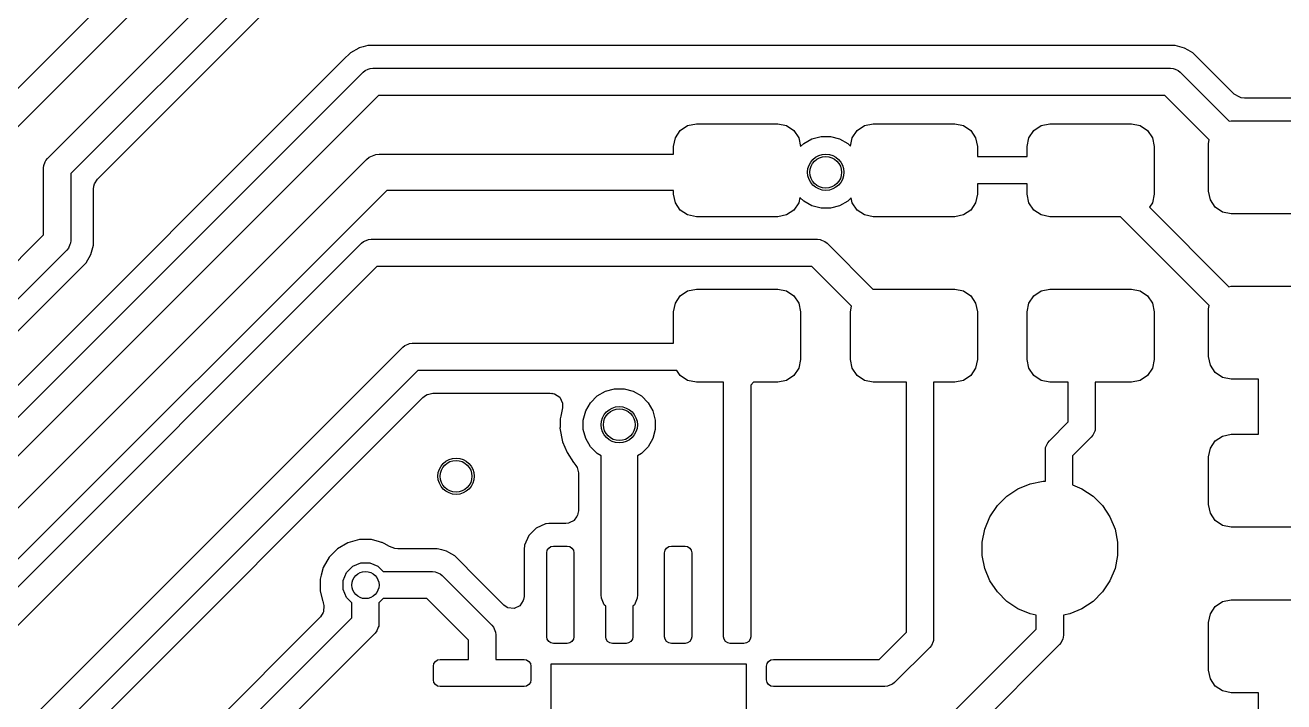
# Model space of a CAD drawing. Header units: inches. Extents: x 0.01 to 5.35, y 0.01 to 3.37.
# Drawn here: x 2.277 to 2.823, y 1.6 to 1.894 of the extents above; entities that cross this region are included whole.
import ezdxf

# ---------------------------------------------------------------- set-up
doc = ezdxf.new("R2010")
doc.units = ezdxf.units.IN
doc.header["$MEASUREMENT"] = 0
doc.layers.add('BLACK', color=250, linetype='CONTINUOUS')

msp = doc.modelspace()

# ---------------------------------------------------------------- linework, layer by layer
at = {"layer": 'BLACK', "linetype": 'CONTINUOUS'}
for p, q in [((2.26275, 1.85535), (2.61732, 2.20992)), ((2.62394, 2.19984), (2.26937, 1.84527)), ((2.28661, 1.83591), (2.63701, 2.1863)), ((2.64363, 2.17622), (2.29669, 1.82929)), ((2.30828, 1.82692), (2.64579, 2.16443)), ((2.41814, 1.88175), (2.4152, 1.87882)), ((2.42173, 1.88383), (2.41814, 1.88175)), ((2.42185, 1.88386), (2.42173, 1.88383)), ((2.42173, 1.88383), (2.42173, 1.88383)), ((2.42245, 1.88402), (2.42185, 1.88386)), ((2.42371, 1.88436), (2.42245, 1.88402)), ((2.42372, 1.88436), (2.42371, 1.88436)), ((2.42574, 1.8849), (2.42372, 1.88436)), ((2.42989, 1.8849), (2.42574, 1.8849)), ((2.42574, 1.8849), (2.42574, 1.8849)), ((2.43019, 1.8849), (2.42989, 1.8849)), ((2.43027, 1.8849), (2.43019, 1.8849)), ((2.77634, 1.8849), (2.43027, 1.8849)), ((2.43027, 1.8849), (2.43027, 1.8849)), ((2.77725, 1.88466), (2.77634, 1.8849)), ((2.77634, 1.8849), (2.77634, 1.8849)), ((2.77634, 1.8849), (2.77634, 1.8849)), ((2.78035, 1.88383), (2.77725, 1.88466)), ((2.77725, 1.88466), (2.77725, 1.88466)), ((2.7819, 1.88293), (2.78035, 1.88383)), ((2.78395, 1.88175), (2.7819, 1.88293)), ((2.80191, 1.86379), (2.78395, 1.88175)), ((2.78395, 1.88175), (2.78395, 1.88175)), ((2.4152, 1.87882), (2.24522, 1.70884)), ((2.4152, 1.87882), (2.4152, 1.87882)), ((2.42588, 1.8746), (2.42667, 1.87493)), ((2.42667, 1.87493), (2.42782, 1.87504)), ((2.42782, 1.87504), (2.77427, 1.87504)), ((2.77427, 1.87504), (2.77542, 1.87493)), ((2.77542, 1.87493), (2.77621, 1.8746)), ((2.24802, 1.69768), (2.42364, 1.87331)), ((2.42364, 1.87331), (2.42454, 1.87404)), ((2.42454, 1.87404), (2.42588, 1.8746)), ((2.77621, 1.8746), (2.77755, 1.87404)), ((2.77755, 1.87404), (2.77844, 1.87331)), ((2.77844, 1.87331), (2.79973, 1.85203)), ((2.80399, 1.86256), (2.80191, 1.86379)), ((2.43027, 1.86323), (2.25709, 1.69005)), ((2.77182, 1.86323), (2.43027, 1.86323)), ((2.7911, 1.84395), (2.77182, 1.86323)), ((2.80498, 1.86226), (2.80399, 1.86256)), ((2.80636, 1.86207), (2.80498, 1.86226)), ((2.83795, 1.86207), (2.80636, 1.86207)), ((2.55925, 1.84485), (2.56139, 1.84804)), ((2.56139, 1.84804), (2.56458, 1.85018)), ((2.56458, 1.85018), (2.56835, 1.85093)), ((2.56835, 1.85093), (2.60378, 1.85093)), ((2.60378, 1.85093), (2.60755, 1.85018)), ((2.60755, 1.85018), (2.61074, 1.84804)), ((2.61074, 1.84804), (2.61287, 1.84485)), ((2.63602, 1.84485), (2.63816, 1.84804)), ((2.63816, 1.84804), (2.64135, 1.85018)), ((2.64135, 1.85018), (2.64512, 1.85093)), ((2.64512, 1.85093), (2.68055, 1.85093)), ((2.68055, 1.85093), (2.68432, 1.85018)), ((2.68432, 1.85018), (2.68751, 1.84804)), ((2.68751, 1.84804), (2.68964, 1.84485)), ((2.7128, 1.84485), (2.71493, 1.84804)), ((2.71493, 1.84804), (2.71812, 1.85018)), ((2.71812, 1.85018), (2.72189, 1.85093)), ((2.72189, 1.85093), (2.75732, 1.85093)), ((2.75732, 1.85093), (2.76109, 1.85018)), ((2.76109, 1.85018), (2.76428, 1.84804)), ((2.76428, 1.84804), (2.76642, 1.84485)), ((2.79973, 1.85203), (2.80063, 1.8522)), ((2.80063, 1.8522), (2.83606, 1.8522)), ((2.5585, 1.84108), (2.55925, 1.84485)), ((2.61287, 1.84485), (2.61362, 1.84108)), ((2.61362, 1.84102), (2.61496, 1.84235)), ((2.61496, 1.84235), (2.61852, 1.84441)), ((2.61852, 1.84441), (2.62249, 1.84547)), ((2.62249, 1.84547), (2.6266, 1.84547)), ((2.6266, 1.84547), (2.63057, 1.84441)), ((2.63057, 1.84441), (2.63413, 1.84235)), ((2.63413, 1.84235), (2.6353, 1.84119)), ((2.6353, 1.84119), (2.63602, 1.84485)), ((2.68964, 1.84485), (2.69039, 1.84108)), ((2.71205, 1.84108), (2.7128, 1.84485)), ((2.76642, 1.84485), (2.76717, 1.84108)), ((2.79079, 1.84236), (2.7911, 1.84395)), ((2.79079, 1.82169), (2.79079, 1.84236)), ((2.42508, 1.83543), (2.42627, 1.83641)), ((2.42627, 1.83641), (2.42911, 1.83758)), ((2.42911, 1.83758), (2.43065, 1.83773)), ((2.43065, 1.83773), (2.5585, 1.83773)), ((2.5585, 1.83773), (2.5585, 1.84108)), ((2.61362, 1.84108), (2.61362, 1.84102)), ((2.69039, 1.84108), (2.69039, 1.83665)), ((2.69039, 1.83665), (2.71205, 1.83665)), ((2.71205, 1.83665), (2.71205, 1.84108)), ((2.76717, 1.84108), (2.76717, 1.82041)), ((2.25997, 1.67031), (2.42508, 1.83543)), ((2.28488, 1.83173), (2.285, 1.83288)), ((2.28488, 1.80268), (2.28488, 1.83173)), ((2.285, 1.83288), (2.28561, 1.83436)), ((2.28561, 1.83436), (2.28588, 1.83501)), ((2.28588, 1.83501), (2.28661, 1.83591)), ((2.29669, 1.82929), (2.29669, 1.80024)), ((2.30704, 1.82485), (2.30828, 1.82692)), ((2.43391, 1.82198), (2.2688, 1.65687)), ((2.30656, 1.82248), (2.30675, 1.82385)), ((2.30656, 1.80231), (2.30656, 1.82248)), ((2.30675, 1.82385), (2.30704, 1.82485)), ((2.5585, 1.82198), (2.43391, 1.82198)), ((2.5585, 1.82041), (2.5585, 1.82198)), ((2.55925, 1.81665), (2.5585, 1.82041)), ((2.69039, 1.82041), (2.68964, 1.81665)), ((2.71205, 1.82484), (2.69039, 1.82484)), ((2.69039, 1.82484), (2.69039, 1.82041)), ((2.71205, 1.82041), (2.71205, 1.82484)), ((2.7128, 1.81665), (2.71205, 1.82041)), ((2.76717, 1.82041), (2.76642, 1.81665)), ((2.79154, 1.81793), (2.79079, 1.82169)), ((2.56139, 1.81345), (2.55925, 1.81665)), ((2.61287, 1.81665), (2.61074, 1.81345)), ((2.61334, 1.81898), (2.61287, 1.81665)), ((2.61496, 1.81736), (2.61334, 1.81898)), ((2.61852, 1.81531), (2.61496, 1.81736)), ((2.62249, 1.81424), (2.61852, 1.81531)), ((2.63057, 1.81531), (2.6266, 1.81424)), ((2.63413, 1.81736), (2.63057, 1.81531)), ((2.63559, 1.81883), (2.63413, 1.81736)), ((2.63602, 1.81665), (2.63559, 1.81883)), ((2.63816, 1.81345), (2.63602, 1.81665)), ((2.68964, 1.81665), (2.68751, 1.81345)), ((2.71493, 1.81345), (2.7128, 1.81665)), ((2.76642, 1.81665), (2.76509, 1.81466)), ((2.76509, 1.81466), (2.7996, 1.78015)), ((2.79367, 1.81473), (2.79154, 1.81793)), ((2.79686, 1.8126), (2.79367, 1.81473)), ((2.56458, 1.81132), (2.56139, 1.81345)), ((2.56835, 1.81057), (2.56458, 1.81132)), ((2.60378, 1.81057), (2.56835, 1.81057)), ((2.60755, 1.81132), (2.60378, 1.81057)), ((2.61074, 1.81345), (2.60755, 1.81132)), ((2.6266, 1.81424), (2.62249, 1.81424)), ((2.64135, 1.81132), (2.63816, 1.81345)), ((2.64512, 1.81057), (2.64135, 1.81132)), ((2.68055, 1.81057), (2.64512, 1.81057)), ((2.68432, 1.81132), (2.68055, 1.81057)), ((2.68751, 1.81345), (2.68432, 1.81132)), ((2.71812, 1.81132), (2.71493, 1.81345)), ((2.72189, 1.81057), (2.71812, 1.81132)), ((2.75248, 1.81057), (2.72189, 1.81057)), ((2.79108, 1.77197), (2.75248, 1.81057)), ((2.80063, 1.81185), (2.79686, 1.8126)), ((2.83606, 1.81185), (2.80063, 1.81185)), ((1.9177, 1.29376), (2.42297, 1.79903)), ((2.22141, 1.73921), (2.28488, 1.80268)), ((2.29631, 1.79844), (2.2957, 1.79696)), ((2.29658, 1.79908), (2.29631, 1.79844)), ((2.29669, 1.80024), (2.29658, 1.79908)), ((2.30548, 1.79415), (2.30656, 1.79816)), ((2.30656, 1.79816), (2.30656, 1.80231)), ((2.42297, 1.79903), (2.42386, 1.79977)), ((2.42386, 1.79977), (2.42569, 1.80053)), ((2.42569, 1.80053), (2.42599, 1.80065)), ((2.42599, 1.80065), (2.42714, 1.80076)), ((2.42714, 1.80076), (2.62092, 1.80076)), ((2.62092, 1.80076), (2.62207, 1.80065)), ((2.62207, 1.80065), (2.62274, 1.80037)), ((2.62274, 1.80037), (2.6242, 1.79977)), ((2.6242, 1.79977), (2.6251, 1.79903)), ((2.6251, 1.79903), (2.64506, 1.77906)), ((2.29496, 1.79606), (2.22803, 1.72913)), ((2.2957, 1.79696), (2.29496, 1.79606)), ((2.3034, 1.79055), (2.30548, 1.79415)), ((2.42959, 1.78895), (1.92432, 1.28368)), ((2.23354, 1.72069), (2.3034, 1.79055)), ((2.61847, 1.78895), (2.42959, 1.78895)), ((2.63576, 1.77167), (2.61847, 1.78895)), ((2.56139, 1.77619), (2.56458, 1.77833)), ((2.56458, 1.77833), (2.56835, 1.77907)), ((2.56835, 1.77907), (2.60378, 1.77907)), ((2.60378, 1.77907), (2.60755, 1.77833)), ((2.60755, 1.77833), (2.61074, 1.77619)), ((2.64506, 1.77906), (2.64512, 1.77907)), ((2.64512, 1.77907), (2.68055, 1.77907)), ((2.68055, 1.77907), (2.68432, 1.77833)), ((2.68432, 1.77833), (2.68751, 1.77619)), ((2.71493, 1.77619), (2.71812, 1.77833)), ((2.71812, 1.77833), (2.72189, 1.77907)), ((2.72189, 1.77907), (2.75732, 1.77907)), ((2.75732, 1.77907), (2.76109, 1.77833)), ((2.76109, 1.77833), (2.76428, 1.77619)), ((2.7996, 1.78015), (2.80063, 1.78035)), ((2.80063, 1.78035), (2.83606, 1.78035)), ((2.5585, 1.76923), (2.55925, 1.773)), ((2.55925, 1.773), (2.56139, 1.77619)), ((2.61074, 1.77619), (2.61287, 1.773)), ((2.61287, 1.773), (2.61362, 1.76923)), ((2.63528, 1.76923), (2.63576, 1.77167)), ((2.68751, 1.77619), (2.68964, 1.773)), ((2.68964, 1.773), (2.69039, 1.76923)), ((2.71205, 1.76923), (2.7128, 1.773)), ((2.7128, 1.773), (2.71493, 1.77619)), ((2.76428, 1.77619), (2.76642, 1.773)), ((2.76642, 1.773), (2.76717, 1.76923)), ((2.79079, 1.77051), (2.79108, 1.77197)), ((2.5585, 1.75565), (2.5585, 1.76923)), ((2.61362, 1.76923), (2.61362, 1.74856)), ((2.63528, 1.74856), (2.63528, 1.76923)), ((2.69039, 1.76923), (2.69039, 1.74856)), ((2.71205, 1.74856), (2.71205, 1.76923)), ((2.76717, 1.76923), (2.76717, 1.74856)), ((2.79079, 1.74984), (2.79079, 1.77051)), ((2.44084, 1.75392), (2.44174, 1.75465)), ((2.44174, 1.75465), (2.44322, 1.75527)), ((2.44322, 1.75527), (2.44387, 1.75554)), ((2.44387, 1.75554), (2.44502, 1.75565)), ((2.44502, 1.75565), (2.5585, 1.75565)), ((1.95469, 1.26776), (2.44084, 1.75392)), ((2.79154, 1.74608), (2.79079, 1.74984)), ((2.44747, 1.74384), (1.96131, 1.25768)), ((2.55989, 1.74384), (2.44747, 1.74384)), ((2.56139, 1.7416), (2.55989, 1.74384)), ((2.61287, 1.7448), (2.61074, 1.7416)), ((2.61362, 1.74856), (2.61287, 1.7448)), ((2.63602, 1.7448), (2.63528, 1.74856)), ((2.63816, 1.7416), (2.63602, 1.7448)), ((2.68964, 1.7448), (2.68751, 1.7416)), ((2.69039, 1.74856), (2.68964, 1.7448)), ((2.7128, 1.7448), (2.71205, 1.74856)), ((2.71493, 1.7416), (2.7128, 1.7448)), ((2.76642, 1.7448), (2.76428, 1.7416)), ((2.76717, 1.74856), (2.76642, 1.7448)), ((2.79367, 1.74288), (2.79154, 1.74608)), ((2.56458, 1.73947), (2.56139, 1.7416)), ((2.56835, 1.73872), (2.56458, 1.73947)), ((2.58016, 1.73872), (2.56835, 1.73872)), ((2.58016, 1.66461), (2.58016, 1.73872)), ((2.59323, 1.73872), (2.59197, 1.73746)), ((2.60378, 1.73872), (2.59323, 1.73872)), ((2.60755, 1.73947), (2.60378, 1.73872)), ((2.61074, 1.7416), (2.60755, 1.73947)), ((2.64135, 1.73947), (2.63816, 1.7416)), ((2.64512, 1.73872), (2.64135, 1.73947)), ((2.65959, 1.73872), (2.64512, 1.73872)), ((2.65959, 1.63014), (2.65959, 1.73872)), ((2.68055, 1.73872), (2.6714, 1.73872)), ((2.6714, 1.73872), (2.6714, 1.6277)), ((2.68432, 1.73947), (2.68055, 1.73872)), ((2.68751, 1.7416), (2.68432, 1.73947)), ((2.71812, 1.73947), (2.71493, 1.7416)), ((2.72189, 1.73872), (2.71812, 1.73947)), ((2.72976, 1.73872), (2.72189, 1.73872)), ((2.72976, 1.72143), (2.72976, 1.73872)), ((2.75732, 1.73872), (2.74157, 1.73872)), ((2.74157, 1.73872), (2.74157, 1.71898)), ((2.76109, 1.73947), (2.75732, 1.73872)), ((2.76428, 1.7416), (2.76109, 1.73947)), ((2.79686, 1.74075), (2.79367, 1.74288)), ((2.80063, 1.74), (2.79686, 1.74075)), ((2.81244, 1.74), (2.80063, 1.74)), ((2.81244, 1.71608), (2.81244, 1.74)), ((2.44962, 1.73205), (2.45074, 1.73288)), ((2.45074, 1.73288), (2.45154, 1.73332)), ((2.45154, 1.73332), (2.45165, 1.73338)), ((2.45165, 1.73338), (2.45399, 1.73398)), ((2.45399, 1.73398), (2.50487, 1.73398)), ((2.50487, 1.73398), (2.50562, 1.73387)), ((2.50562, 1.73387), (2.50581, 1.73389)), ((2.50581, 1.73389), (2.50593, 1.73382)), ((2.50593, 1.73382), (2.50625, 1.73378)), ((2.50625, 1.73378), (2.50677, 1.73362)), ((2.50677, 1.73362), (2.50909, 1.73214)), ((2.52239, 1.72982), (2.5253, 1.73273)), ((2.5253, 1.73273), (2.52886, 1.73479)), ((2.52886, 1.73479), (2.53283, 1.73585)), ((2.53283, 1.73585), (2.53694, 1.73585)), ((2.53694, 1.73585), (2.54091, 1.73479)), ((2.54091, 1.73479), (2.54447, 1.73273)), ((2.54447, 1.73273), (2.54738, 1.72982)), ((2.59197, 1.73746), (2.59197, 1.66461)), ((1.98786, 1.27029), (2.44962, 1.73205)), ((2.50909, 1.73214), (2.51023, 1.72964)), ((2.51024, 1.72762), (2.5095, 1.72391)), ((2.51023, 1.72964), (2.51023, 1.72964)), ((2.51023, 1.72964), (2.51028, 1.72927)), ((2.51028, 1.72927), (2.51024, 1.72762)), ((2.52033, 1.72626), (2.52239, 1.72982)), ((2.54738, 1.72982), (2.54943, 1.72626)), ((2.5095, 1.72391), (2.50927, 1.72276)), ((2.50927, 1.72276), (2.50927, 1.72276)), ((2.50927, 1.72276), (2.50927, 1.72276)), ((2.50927, 1.72276), (2.50927, 1.71934)), ((2.5095, 1.72391), (2.5095, 1.72391)), ((2.51927, 1.72229), (2.52033, 1.72626)), ((2.51927, 1.71818), (2.51927, 1.72229)), ((2.54943, 1.72626), (2.5505, 1.72229)), ((2.5505, 1.72229), (2.5505, 1.71818)), ((2.50927, 1.71922), (2.50908, 1.71868)), ((2.50908, 1.71868), (2.51026, 1.71277)), ((2.50927, 1.71934), (2.50927, 1.71922)), ((2.52033, 1.71421), (2.51927, 1.71818)), ((2.5505, 1.71818), (2.54943, 1.71421)), ((2.72165, 1.71332), (2.72976, 1.72143)), ((2.74132, 1.71749), (2.74058, 1.7157)), ((2.74146, 1.71783), (2.74132, 1.71749)), ((2.74157, 1.71898), (2.74146, 1.71783)), ((2.51026, 1.71277), (2.51026, 1.71277)), ((2.51026, 1.71277), (2.51026, 1.71277)), ((2.51026, 1.71277), (2.51219, 1.70811)), ((2.52239, 1.71065), (2.52033, 1.71421)), ((2.54943, 1.71421), (2.54738, 1.71065)), ((2.72003, 1.71029), (2.72055, 1.71155)), ((2.72055, 1.71155), (2.72092, 1.71242)), ((2.72092, 1.71242), (2.72165, 1.71332)), ((2.73985, 1.71481), (2.73173, 1.7067)), ((2.74058, 1.7157), (2.73985, 1.71481)), ((2.79154, 1.71001), (2.79367, 1.7132)), ((2.79367, 1.7132), (2.79686, 1.71533)), ((2.79686, 1.71533), (2.80063, 1.71608)), ((2.80063, 1.71608), (2.81244, 1.71608)), ((2.51219, 1.70811), (2.51219, 1.70811)), ((2.51219, 1.70811), (2.51499, 1.70391)), ((2.5253, 1.70774), (2.52239, 1.71065)), ((2.52701, 1.70675), (2.5253, 1.70774)), ((2.52701, 1.6464), (2.52701, 1.70675)), ((2.54447, 1.70774), (2.54276, 1.70675)), ((2.54276, 1.70675), (2.54276, 1.6464)), ((2.54738, 1.71065), (2.54447, 1.70774)), ((2.71992, 1.70914), (2.72003, 1.71029)), ((2.71992, 1.69576), (2.71992, 1.70914)), ((2.73173, 1.7067), (2.73173, 1.69411)), ((2.79079, 1.70624), (2.79154, 1.71001)), ((2.79079, 1.68557), (2.79079, 1.70624)), ((2.51499, 1.70391), (2.51499, 1.70391)), ((2.51499, 1.70391), (2.51522, 1.70368)), ((2.51522, 1.70368), (2.51605, 1.70257)), ((2.51605, 1.70257), (2.51655, 1.70166)), ((2.51655, 1.70166), (2.51715, 1.69932)), ((2.51715, 1.69932), (2.51715, 1.68301)), ((2.70797, 1.69242), (2.71332, 1.69463)), ((2.71332, 1.69463), (2.719, 1.69576)), ((2.719, 1.69576), (2.71992, 1.69576)), ((2.69906, 1.68511), (2.70316, 1.6892)), ((2.70316, 1.6892), (2.70797, 1.69242)), ((2.73173, 1.69411), (2.73581, 1.69242)), ((2.73581, 1.69242), (2.74062, 1.6892)), ((2.74062, 1.6892), (2.74471, 1.68511)), ((2.69585, 1.6803), (2.69906, 1.68511)), ((2.74471, 1.68511), (2.74793, 1.6803)), ((2.79154, 1.6818), (2.79079, 1.68557)), ((2.51523, 1.67868), (2.51307, 1.6776)), ((2.51529, 1.67873), (2.51523, 1.67868)), ((2.51631, 1.68031), (2.51529, 1.67873)), ((2.51637, 1.68037), (2.51631, 1.68031)), ((2.51639, 1.68045), (2.51637, 1.68037)), ((2.51677, 1.68104), (2.51639, 1.68045)), ((2.51694, 1.68161), (2.51677, 1.68104)), ((2.51695, 1.68163), (2.51694, 1.68161)), ((2.51714, 1.68279), (2.51695, 1.68163)), ((2.51715, 1.68301), (2.51711, 1.6829)), ((2.51711, 1.6829), (2.51714, 1.68279)), ((2.69363, 1.67495), (2.69585, 1.6803)), ((2.74793, 1.6803), (2.75015, 1.67495)), ((2.79367, 1.67861), (2.79154, 1.6818)), ((2.79686, 1.67648), (2.79367, 1.67861)), ((2.49887, 1.67527), (2.49568, 1.67207)), ((2.50291, 1.67715), (2.49887, 1.67527)), ((2.503, 1.67719), (2.50291, 1.67715)), ((2.50307, 1.6772), (2.503, 1.67719)), ((2.5031, 1.6772), (2.50307, 1.6772)), ((2.50313, 1.6772), (2.5031, 1.6772)), ((2.50321, 1.67721), (2.50313, 1.6772)), ((2.50425, 1.67734), (2.50321, 1.67721)), ((2.50484, 1.67742), (2.50425, 1.67734)), ((2.51174, 1.67742), (2.50484, 1.67742)), ((2.51278, 1.67753), (2.51174, 1.67742)), ((2.51307, 1.6776), (2.51278, 1.67753)), ((2.6925, 1.66927), (2.69363, 1.67495)), ((2.75015, 1.67495), (2.75128, 1.66927)), ((2.80063, 1.67573), (2.79686, 1.67648)), ((2.83606, 1.67573), (2.80063, 1.67573)), ((2.41704, 1.66899), (2.41255, 1.6664)), ((2.42205, 1.67033), (2.41704, 1.66899)), ((2.41704, 1.66899), (2.41704, 1.66899)), ((2.42724, 1.67033), (2.42205, 1.67033)), ((2.43074, 1.6694), (2.42724, 1.67033)), ((2.42724, 1.67033), (2.42724, 1.67033)), ((2.43163, 1.66916), (2.43074, 1.6694)), ((2.43195, 1.66912), (2.43163, 1.66916)), ((2.43255, 1.66887), (2.43195, 1.66912)), ((2.43281, 1.66867), (2.43255, 1.66887)), ((2.43506, 1.66737), (2.43281, 1.66867)), ((2.43623, 1.66689), (2.43506, 1.66737)), ((2.49377, 1.66797), (2.49352, 1.66611)), ((2.49568, 1.67207), (2.49377, 1.66797)), ((2.49377, 1.66797), (2.49377, 1.66797)), ((2.50425, 1.66669), (2.50521, 1.66733)), ((2.50521, 1.66733), (2.50634, 1.66756)), ((2.50634, 1.66756), (2.51224, 1.66756)), ((2.51224, 1.66756), (2.51337, 1.66733)), ((2.51337, 1.66733), (2.51433, 1.66669)), ((2.55543, 1.66669), (2.55639, 1.66733)), ((2.55639, 1.66733), (2.55752, 1.66756)), ((2.55752, 1.66756), (2.56343, 1.66756)), ((2.56343, 1.66756), (2.56456, 1.66733)), ((2.56456, 1.66733), (2.56551, 1.66669)), ((2.6925, 1.66348), (2.6925, 1.66927)), ((2.75128, 1.66927), (2.75128, 1.66348)), ((2.40888, 1.66273), (2.40628, 1.65824)), ((2.41255, 1.6664), (2.40888, 1.66273)), ((2.40888, 1.66273), (2.40888, 1.66273)), ((2.40888, 1.66273), (2.40888, 1.66273)), ((2.41255, 1.6664), (2.41255, 1.6664)), ((2.41255, 1.6664), (2.41255, 1.6664)), ((2.43743, 1.66656), (2.43623, 1.66689)), ((2.4387, 1.6664), (2.43743, 1.66656)), ((2.45585, 1.6664), (2.4387, 1.6664)), ((2.45783, 1.66587), (2.45585, 1.6664)), ((2.45585, 1.6664), (2.45585, 1.6664)), ((2.45585, 1.6664), (2.45585, 1.6664)), ((2.45986, 1.66532), (2.45783, 1.66587)), ((2.45783, 1.66587), (2.45783, 1.66587)), ((2.46085, 1.66475), (2.45986, 1.66532)), ((2.46345, 1.66325), (2.46085, 1.66475)), ((2.46085, 1.66475), (2.46085, 1.66475)), ((2.47422, 1.65248), (2.46345, 1.66325)), ((2.46345, 1.66325), (2.46345, 1.66325)), ((2.49352, 1.66611), (2.49352, 1.64566)), ((2.50339, 1.66461), (2.50361, 1.66574)), ((2.50339, 1.62819), (2.50339, 1.66461)), ((2.50361, 1.66574), (2.50425, 1.66669)), ((2.51433, 1.66669), (2.51497, 1.66574)), ((2.51497, 1.66574), (2.5152, 1.66461)), ((2.5152, 1.66461), (2.5152, 1.62819)), ((2.55457, 1.66461), (2.55479, 1.66574)), ((2.55457, 1.62819), (2.55457, 1.66461)), ((2.55479, 1.66574), (2.55543, 1.66669)), ((2.56551, 1.66669), (2.56615, 1.66574)), ((2.56615, 1.66574), (2.56638, 1.66461)), ((2.56638, 1.66461), (2.56638, 1.62819)), ((2.58016, 1.62819), (2.58016, 1.66461)), ((2.59197, 1.66461), (2.59197, 1.62819)), ((2.69363, 1.65781), (2.6925, 1.66348)), ((2.75128, 1.66348), (2.75015, 1.65781)), ((2.40628, 1.65824), (2.40539, 1.65489)), ((2.40628, 1.65824), (2.40628, 1.65824)), ((2.41499, 1.65255), (2.41646, 1.6561)), ((2.41646, 1.6561), (2.41918, 1.65881)), ((2.41918, 1.65881), (2.42273, 1.66028)), ((2.42273, 1.66028), (2.42657, 1.66028)), ((2.42657, 1.66028), (2.43011, 1.65881)), ((2.43011, 1.65881), (2.43239, 1.65654)), ((2.43239, 1.65654), (2.45377, 1.65654)), ((2.45377, 1.65654), (2.45492, 1.65642)), ((2.45492, 1.65642), (2.45561, 1.65614)), ((2.45561, 1.65614), (2.45705, 1.65554)), ((2.69585, 1.65246), (2.69363, 1.65781)), ((2.75015, 1.65781), (2.74793, 1.65246)), ((2.40539, 1.65489), (2.40494, 1.65322)), ((2.40494, 1.65322), (2.40494, 1.65322)), ((2.40494, 1.65322), (2.40494, 1.64804)), ((2.41499, 1.64871), (2.41499, 1.65255)), ((2.45705, 1.65554), (2.45795, 1.65481)), ((2.45795, 1.65481), (2.47951, 1.63324)), ((2.48479, 1.64191), (2.47422, 1.65248)), ((2.69906, 1.64765), (2.69585, 1.65246)), ((2.74793, 1.65246), (2.74471, 1.64765)), ((2.40494, 1.64804), (2.40606, 1.64385)), ((2.41646, 1.64516), (2.41499, 1.64871)), ((2.41874, 1.64288), (2.41646, 1.64516)), ((2.49352, 1.64566), (2.49333, 1.64429)), ((2.52716, 1.64486), (2.52701, 1.6464)), ((2.54276, 1.6464), (2.5426, 1.64486)), ((2.70316, 1.64355), (2.69906, 1.64765)), ((2.74471, 1.64765), (2.74062, 1.64355)), ((2.40606, 1.64385), (2.40612, 1.64364)), ((2.40612, 1.64364), (2.40612, 1.64364)), ((2.40612, 1.64364), (2.40628, 1.64303)), ((2.40628, 1.64303), (2.40632, 1.64289)), ((2.40632, 1.64289), (2.40633, 1.64286)), ((2.40633, 1.64286), (2.40633, 1.64284)), ((2.40633, 1.64284), (2.4066, 1.64174)), ((2.4066, 1.64174), (2.40647, 1.63899)), ((2.41874, 1.63641), (2.41874, 1.64288)), ((2.43239, 1.64472), (2.43055, 1.64288)), ((2.43055, 1.64288), (2.43055, 1.63396)), ((2.45133, 1.64472), (2.43239, 1.64472)), ((2.46943, 1.62662), (2.45133, 1.64472)), ((2.48621, 1.64092), (2.48479, 1.64191)), ((2.48649, 1.6408), (2.48621, 1.64092)), ((2.48921, 1.64041), (2.48649, 1.6408)), ((2.49171, 1.64155), (2.48921, 1.64041)), ((2.4932, 1.64386), (2.49171, 1.64155)), ((2.49333, 1.64429), (2.4932, 1.64386)), ((2.52833, 1.64202), (2.52716, 1.64486)), ((2.52898, 1.64138), (2.52833, 1.64202)), ((2.52898, 1.62819), (2.52898, 1.64138)), ((2.54143, 1.64202), (2.54079, 1.64138)), ((2.54079, 1.64138), (2.54079, 1.62819)), ((2.5426, 1.64486), (2.54143, 1.64202)), ((2.70797, 1.64034), (2.70316, 1.64355)), ((2.71332, 1.63812), (2.70797, 1.64034)), ((2.73581, 1.64034), (2.73046, 1.63812)), ((2.74062, 1.64355), (2.73581, 1.64034)), ((2.79154, 1.63816), (2.79367, 1.64135)), ((2.79367, 1.64135), (2.79686, 1.64348)), ((2.79686, 1.64348), (2.80063, 1.64423)), ((2.80063, 1.64423), (2.83606, 1.64423)), ((1.95378, 1.17145), (2.41874, 1.63641)), ((2.40519, 1.63681), (2.01547, 1.24708)), ((2.40635, 1.63866), (2.40519, 1.63681)), ((2.40647, 1.63899), (2.40635, 1.63866)), ((2.40647, 1.63899), (2.40647, 1.63899)), ((2.71598, 1.63759), (2.71332, 1.63812)), ((2.71598, 1.63142), (2.71598, 1.63759)), ((2.73046, 1.63812), (2.7278, 1.63759)), ((2.7278, 1.63759), (2.7278, 1.62898)), ((2.79079, 1.63439), (2.79154, 1.63816)), ((2.79079, 1.61372), (2.79079, 1.63439)), ((2.42882, 1.62978), (1.9604, 1.16137)), ((2.42956, 1.63068), (2.42882, 1.62978)), ((2.43022, 1.63229), (2.42956, 1.63068)), ((2.43044, 1.63281), (2.43022, 1.63229)), ((2.43055, 1.63396), (2.43044, 1.63281)), ((2.47951, 1.63324), (2.48024, 1.63235)), ((2.48024, 1.63235), (2.48056, 1.63158)), ((2.48056, 1.63158), (2.48113, 1.63022)), ((2.48113, 1.63022), (2.48124, 1.62907)), ((2.48124, 1.62907), (2.48124, 1.61835)), ((2.64779, 1.61835), (2.65959, 1.63014)), ((2.67732, 1.59276), (2.71598, 1.63142)), ((2.7278, 1.62898), (2.72768, 1.62782)), ((2.46943, 1.61835), (2.46943, 1.62662)), ((2.50361, 1.62706), (2.50339, 1.62819)), ((2.50425, 1.6261), (2.50361, 1.62706)), ((2.50521, 1.62546), (2.50425, 1.6261)), ((2.50634, 1.62524), (2.50521, 1.62546)), ((2.51224, 1.62524), (2.50634, 1.62524)), ((2.51337, 1.62546), (2.51224, 1.62524)), ((2.51433, 1.6261), (2.51337, 1.62546)), ((2.51497, 1.62706), (2.51433, 1.6261)), ((2.5152, 1.62819), (2.51497, 1.62706)), ((2.5292, 1.62706), (2.52898, 1.62819)), ((2.52984, 1.6261), (2.5292, 1.62706)), ((2.5308, 1.62546), (2.52984, 1.6261)), ((2.53193, 1.62524), (2.5308, 1.62546)), ((2.53783, 1.62524), (2.53193, 1.62524)), ((2.53896, 1.62546), (2.53783, 1.62524)), ((2.53992, 1.6261), (2.53896, 1.62546)), ((2.54056, 1.62706), (2.53992, 1.6261)), ((2.54079, 1.62819), (2.54056, 1.62706)), ((2.55479, 1.62706), (2.55457, 1.62819)), ((2.55543, 1.6261), (2.55479, 1.62706)), ((2.55639, 1.62546), (2.55543, 1.6261)), ((2.55752, 1.62524), (2.55639, 1.62546)), ((2.56343, 1.62524), (2.55752, 1.62524)), ((2.56456, 1.62546), (2.56343, 1.62524)), ((2.56551, 1.6261), (2.56456, 1.62546)), ((2.56615, 1.62706), (2.56551, 1.6261)), ((2.56638, 1.62819), (2.56615, 1.62706)), ((2.58038, 1.62706), (2.58016, 1.62819)), ((2.58102, 1.6261), (2.58038, 1.62706)), ((2.58198, 1.62546), (2.58102, 1.6261)), ((2.58311, 1.62524), (2.58198, 1.62546)), ((2.58902, 1.62524), (2.58311, 1.62524)), ((2.59015, 1.62546), (2.58902, 1.62524)), ((2.5911, 1.6261), (2.59015, 1.62546)), ((2.59174, 1.62706), (2.5911, 1.6261)), ((2.59197, 1.62819), (2.59174, 1.62706)), ((2.66967, 1.62352), (2.65441, 1.60827)), ((2.6704, 1.62442), (2.66967, 1.62352)), ((2.67112, 1.62615), (2.6704, 1.62442)), ((2.67128, 1.62654), (2.67112, 1.62615)), ((2.6714, 1.6277), (2.67128, 1.62654)), ((2.72607, 1.6248), (2.68394, 1.58267)), ((2.7268, 1.6257), (2.72607, 1.6248)), ((2.72746, 1.6273), (2.7268, 1.6257)), ((2.72768, 1.62782), (2.72746, 1.6273)), ((2.45504, 1.61748), (2.456, 1.61812)), ((2.456, 1.61812), (2.45713, 1.61835)), ((2.45713, 1.61835), (2.46943, 1.61835)), ((2.48124, 1.61835), (2.49354, 1.61835)), ((2.49354, 1.61835), (2.49467, 1.61812)), ((2.49467, 1.61812), (2.49563, 1.61748)), ((2.59972, 1.61748), (2.60068, 1.61812)), ((2.60068, 1.61812), (2.60181, 1.61835)), ((2.60181, 1.61835), (2.63823, 1.61835)), ((2.63823, 1.61835), (2.64779, 1.61835)), ((2.45417, 1.61539), (2.4544, 1.61652)), ((2.45417, 1.60949), (2.45417, 1.61539)), ((2.4544, 1.61652), (2.45504, 1.61748)), ((2.49563, 1.61748), (2.49627, 1.61652)), ((2.49627, 1.61652), (2.4965, 1.61539)), ((2.4965, 1.61539), (2.4965, 1.60949)), ((2.50535, 1.54157), (2.50535, 1.61638)), ((2.50535, 1.61638), (2.59, 1.61638)), ((2.59, 1.61638), (2.59, 1.53173)), ((2.59886, 1.61539), (2.59908, 1.61652)), ((2.59886, 1.60949), (2.59886, 1.61539)), ((2.59908, 1.61652), (2.59972, 1.61748)), ((2.79154, 1.60995), (2.79079, 1.61372)), ((2.4544, 1.60836), (2.45417, 1.60949)), ((2.45504, 1.6074), (2.4544, 1.60836)), ((2.456, 1.60676), (2.45504, 1.6074)), ((2.49563, 1.6074), (2.49467, 1.60676)), ((2.49627, 1.60836), (2.49563, 1.6074)), ((2.4965, 1.60949), (2.49627, 1.60836)), ((2.59908, 1.60836), (2.59886, 1.60949)), ((2.59972, 1.6074), (2.59908, 1.60836)), ((2.60068, 1.60676), (2.59972, 1.6074)), ((2.65244, 1.60708), (2.65139, 1.60665)), ((2.65352, 1.60753), (2.65244, 1.60708)), ((2.65441, 1.60827), (2.65352, 1.60753)), ((2.79367, 1.60676), (2.79154, 1.60995)), ((2.45713, 1.60654), (2.456, 1.60676)), ((2.49354, 1.60654), (2.45713, 1.60654)), ((2.49467, 1.60676), (2.49354, 1.60654)), ((2.60181, 1.60654), (2.60068, 1.60676)), ((2.62002, 1.60654), (2.60181, 1.60654)), ((2.65024, 1.60654), (2.62002, 1.60654)), ((2.65139, 1.60665), (2.65024, 1.60654)), ((2.79686, 1.60463), (2.79367, 1.60676)), ((2.80063, 1.60388), (2.79686, 1.60463)), ((2.81244, 1.60388), (2.80063, 1.60388)), ((2.81244, 1.59276), (2.81244, 1.60388))]:
    msp.add_line(p, q, dxfattribs=at)
at = {"layer": 'BLACK'}
for centre, radius in [((2.62454, 1.82986), 0.00787), ((2.53488, 1.72024), 0.00787), ((2.46402, 1.69787), 0.00787), ((2.42465, 1.65063), 0.00591)]:
    msp.add_circle(centre, radius, dxfattribs=at)
at = {"layer": 'WHITE'}
for centre, radius in [((2.62454, 1.82986), 0.00689), ((2.53488, 1.72024), 0.00689), ((2.46402, 1.69787), 0.00689), ((2.42465, 1.65063), 0.00591)]:
    msp.add_circle(centre, radius, dxfattribs=at)

doc.saveas('drawing.dxf')
